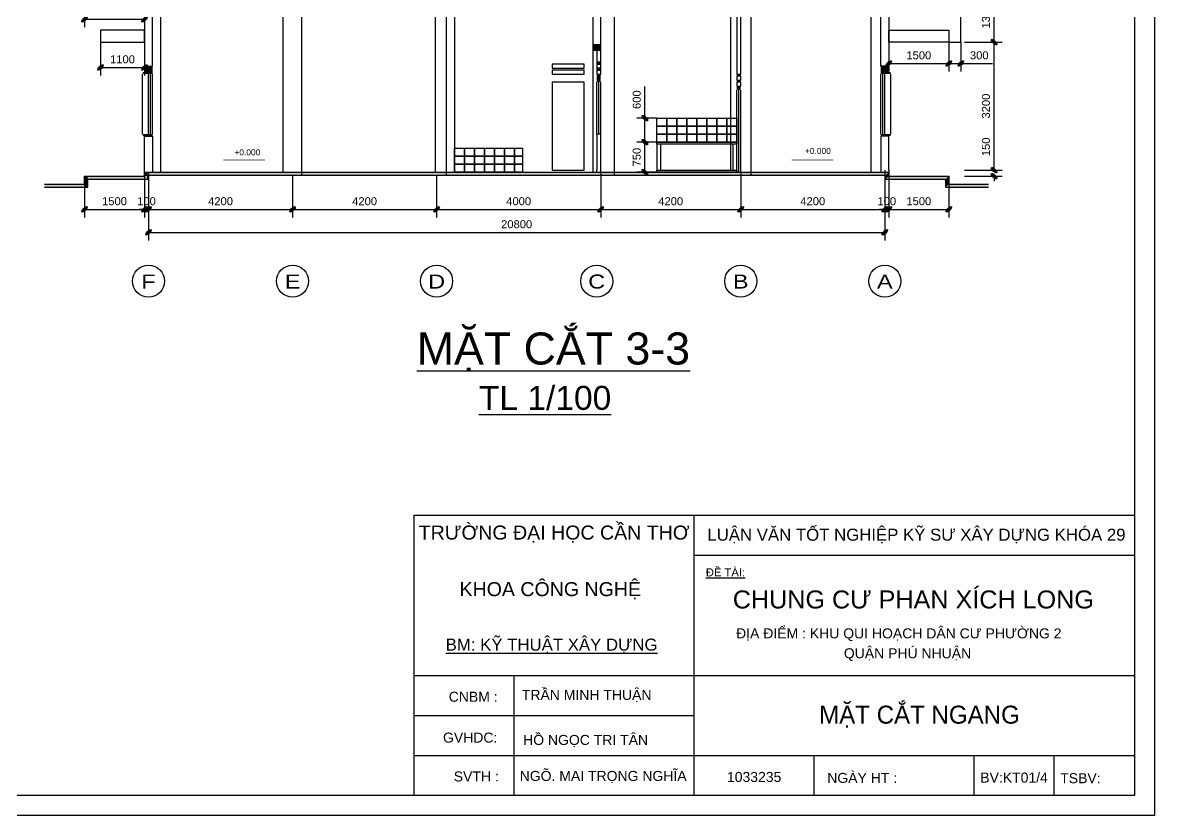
# Model space of a CAD drawing. Extents: x 3511 to 87611, y 1640 to 61040.
# Drawn here: x 59328 to 87611, y 1640 to 21454 of the extents above; entities that cross this region are included whole.
import ezdxf
from ezdxf.enums import TextEntityAlignment as Align

# ---------------------------------------------------------------- set-up
doc = ezdxf.new("R2010")
doc.units = 0
doc.layers.get('0').update_dxf_attribs({"linetype": 'CONTINUOUS'})
doc.layers.get('DEFPOINTS').update_dxf_attribs({"linetype": 'CONTINUOUS'})
for name, color, linetype in [('BAO', 3, 'CONTINUOUS'), ('CUA', 4, 'CONTINUOUS'), ('DIM', 6, 'CONTINUOUS'), ('MAT_CAT', 5, 'CONTINUOUS'), ('mc1', 7, 'CONTINUOUS'), ('TEXT', 7, 'CONTINUOUS'), ('TUONG', 35, 'CONTINUOUS')]:
    doc.layers.add(name, color=color, linetype=linetype)
doc.styles.add('DIM', font='VHELVEN.TTF')
doc.styles.add('V', font='VHELVEN.TTF')
doc.styles.add('VN', font='VHELVEN.TTF')
doc.styles.add('VNI-HELVE', font='VHELVEN.TTF')
doc.styles.add('VNI-TIMES', font='VTIMESN.TTF')
doc.dimstyles.new('DIM100S', dxfattribs={"dimtxt": 200, "dimasz": 130, "dimexe": 200, "dimexo": 0, "dimgap": 100, "dimtad": 1, "dimdec": 0, "dimrnd": 50, "dimzin": 0, "dimdsep": 46, "dimtxsty": 'VNI-HELVE', "dimblk1": 'ARCHTICK', "dimblk2": 'ARCHTICK', "dimsah": 1, "dimcen": 0, "dimclrd": 6, "dimclre": 6, "dimclrt": 6, "dimadec": 0, "dimazin": 0, "dimtfac": 1, "dimtdec": 0, "dimtofl": 0, "dimtmove": 0, "dimatfit": 3, "dimfxl": 0, "dimtolj": 1, "dimtzin": 0, "dimarcsym": 0})

# ---------------------------------------------------------------- blocks, each defined once
blk = doc.blocks.new('_ArchTick')
h = blk.add_hatch(color=256)
edge = h.paths.add_edge_path()
edge.add_ellipse((0, 0), major_axis=(0.5, 0.5), ratio=0.348148, start_angle=0, end_angle=360)
blk.add_ellipse((0, 0), major_axis=(0.5, 0.5), ratio=0.348148)
blk = doc.blocks.new('*D80')
at = {"layer": 'DEFPOINTS', "color": 0, "linetype": 'ByBlock'}
for p in [(62474, 17638), (80874, 17768), (80874, 16212)]:
    blk.add_point(p, dxfattribs=at)
at = {"layer": 'DIM', "color": 6, "linetype": 'ByBlock', "lineweight": -2}
for p, q in [((62474, 17638), (62474, 16012)), ((80874, 17768), (80874, 16012)), ((62474, 16212), (80874, 16212))]:
    blk.add_line(p, q, dxfattribs=at)
at = {"layer": 'DIM', "color": 6, "linetype": 'ByBlock', "lineweight": -2, "xscale": 130, "yscale": 130, "zscale": 130, "rotation": 180}
blk.add_blockref('_ArchTick', (62474, 16212), dxfattribs=at)
at = {"layer": 'DIM', "color": 6, "linetype": 'ByBlock', "lineweight": -2, "xscale": 130, "yscale": 130, "zscale": 130}
blk.add_blockref('_ArchTick', (80874, 16212), dxfattribs=at)
at = {"layer": 'DIM', "color": 6, "linetype": 'ByBlock', "insert": (71674, 16414), "char_height": 200, "attachment_point": 5, "style": 'VNI-HELVE'}
blk.add_mtext('\\A1;20800', dxfattribs=at)
blk = doc.blocks.new('*D81')
at = {"color": 6, "linetype": 'ByBlock'}
for p, q in [((62474, 17718), (62474, 16586)), ((66074, 17638), (66074, 16586)), ((62474, 16786), (66074, 16786))]:
    blk.add_line(p, q, dxfattribs=at)
at = {"layer": 'DEFPOINTS', "color": 0, "linetype": 'ByBlock'}
for p in [(62474, 17718), (66074, 17638), (66074, 16786)]:
    blk.add_point(p, dxfattribs=at)
at = {"color": 6, "linetype": 'ByBlock', "xscale": 130, "yscale": 130, "zscale": 130, "rotation": 180}
blk.add_blockref('_ArchTick', (62474, 16786), dxfattribs=at)
at = {"color": 6, "linetype": 'ByBlock', "xscale": 130, "yscale": 130, "zscale": 130}
blk.add_blockref('_ArchTick', (66074, 16786), dxfattribs=at)
at = {"color": 6, "linetype": 'ByBlock', "insert": (64274, 16989), "char_height": 200, "attachment_point": 5, "style": 'VNI-HELVE'}
blk.add_mtext('\\A1;4200', dxfattribs=at)
blk = doc.blocks.new('*D82')
at = {"color": 6, "linetype": 'ByBlock'}
for p, q in [((60874, 17618), (60874, 16586)), ((62374, 17718), (62374, 16586)), ((60874, 16786), (62374, 16786))]:
    blk.add_line(p, q, dxfattribs=at)
at = {"layer": 'DEFPOINTS', "color": 0, "linetype": 'ByBlock'}
for p in [(60874, 17618), (62374, 17718), (62374, 16786)]:
    blk.add_point(p, dxfattribs=at)
at = {"color": 6, "linetype": 'ByBlock', "xscale": 130, "yscale": 130, "zscale": 130, "rotation": 180}
blk.add_blockref('_ArchTick', (60874, 16786), dxfattribs=at)
at = {"color": 6, "linetype": 'ByBlock', "xscale": 130, "yscale": 130, "zscale": 130}
blk.add_blockref('_ArchTick', (62374, 16786), dxfattribs=at)
at = {"color": 6, "linetype": 'ByBlock', "insert": (61624, 16989), "char_height": 200, "attachment_point": 5, "style": 'VNI-HELVE'}
blk.add_mtext('\\A1;1500', dxfattribs=at)
blk = doc.blocks.new('*D83')
at = {"layer": 'DEFPOINTS', "color": 0, "linetype": 'ByBlock'}
for p in [(62374, 17375), (62474, 17375), (62474, 16786)]:
    blk.add_point(p, dxfattribs=at)
at = {"layer": 'DIM', "color": 6, "linetype": 'ByBlock', "lineweight": -2}
for p, q in [((62374, 17375), (62374, 16586)), ((62474, 17375), (62474, 16586)), ((62374, 16786), (62244, 16786)), ((62474, 16786), (62604, 16786))]:
    blk.add_line(p, q, dxfattribs=at)
at = {"layer": 'DIM', "color": 6, "linetype": 'ByBlock', "lineweight": -2, "xscale": 130, "yscale": 130, "zscale": 130}
blk.add_blockref('_ArchTick', (62374, 16786), dxfattribs=at)
at = {"layer": 'DIM', "color": 6, "linetype": 'ByBlock', "lineweight": -2, "xscale": 130, "yscale": 130, "zscale": 130, "rotation": 180}
blk.add_blockref('_ArchTick', (62474, 16786), dxfattribs=at)
at = {"layer": 'DIM', "color": 6, "linetype": 'ByBlock', "insert": (62424, 16989), "char_height": 200, "attachment_point": 5, "style": 'VNI-HELVE'}
blk.add_mtext('\\A1;100', dxfattribs=at)
blk = doc.blocks.new('*D84')
at = {"color": 6, "linetype": 'ByBlock'}
for p, q in [((60874, 21968), (60874, 21338)), ((62374, 21968), (62374, 21338)), ((60874, 21538), (62374, 21538))]:
    blk.add_line(p, q, dxfattribs=at)
at = {"layer": 'DEFPOINTS', "color": 0, "linetype": 'ByBlock'}
for p in [(60874, 21968), (62374, 21968), (62374, 21538)]:
    blk.add_point(p, dxfattribs=at)
at = {"color": 6, "linetype": 'ByBlock', "xscale": 130, "yscale": 130, "zscale": 130, "rotation": 180}
blk.add_blockref('_ArchTick', (60874, 21538), dxfattribs=at)
at = {"color": 6, "linetype": 'ByBlock', "xscale": 130, "yscale": 130, "zscale": 130}
blk.add_blockref('_ArchTick', (62374, 21538), dxfattribs=at)
at = {"color": 6, "linetype": 'ByBlock', "insert": (61624, 21741), "char_height": 200, "attachment_point": 5, "style": 'VNI-HELVE'}
blk.add_mtext('\\A1;1500', dxfattribs=at)
blk = doc.blocks.new('*D85')
at = {"color": 6, "linetype": 'ByBlock'}
for p, q in [((61274, 20968), (61274, 20133)), ((62374, 20968), (62374, 20133)), ((61274, 20333), (62374, 20333))]:
    blk.add_line(p, q, dxfattribs=at)
at = {"layer": 'DEFPOINTS', "color": 0, "linetype": 'ByBlock'}
for p in [(61274, 20968), (62374, 20968), (62374, 20333)]:
    blk.add_point(p, dxfattribs=at)
at = {"color": 6, "linetype": 'ByBlock', "xscale": 130, "yscale": 130, "zscale": 130, "rotation": 180}
blk.add_blockref('_ArchTick', (61274, 20333), dxfattribs=at)
at = {"color": 6, "linetype": 'ByBlock', "xscale": 130, "yscale": 130, "zscale": 130}
blk.add_blockref('_ArchTick', (62374, 20333), dxfattribs=at)
at = {"color": 6, "linetype": 'ByBlock', "insert": (61824, 20536), "char_height": 200, "attachment_point": 5, "style": 'VNI-HELVE'}
blk.add_mtext('\\A1;1100', dxfattribs=at)
blk = doc.blocks.new('*D86')
at = {"color": 6, "linetype": 'ByBlock'}
for p, q in [((82867, 20968), (83805, 20968)), ((83605, 17768), (83605, 20968)), ((82867, 17768), (83805, 17768))]:
    blk.add_line(p, q, dxfattribs=at)
at = {"layer": 'DEFPOINTS', "color": 0, "linetype": 'ByBlock'}
for p in [(82867, 20968), (83605, 20968), (82867, 17768)]:
    blk.add_point(p, dxfattribs=at)
at = {"color": 6, "linetype": 'ByBlock', "xscale": 130, "yscale": 130, "zscale": 130}
for p, rotation in [((83605, 20968), 90), ((83605, 17768), 270)]:
    blk.add_blockref('_ArchTick', p, dxfattribs=dict(at, rotation=rotation))
at = {"color": 6, "linetype": 'ByBlock', "insert": (83402, 19368), "char_height": 200, "attachment_point": 5, "rotation": 90, "style": 'VNI-HELVE'}
blk.add_mtext('\\A1;3200', dxfattribs=at)
blk = doc.blocks.new('*D87')
at = {"color": 6, "linetype": 'ByBlock'}
for p, q in [((73774, 17688), (73774, 16586)), ((77274, 17688), (77274, 16586)), ((73774, 16786), (77274, 16786))]:
    blk.add_line(p, q, dxfattribs=at)
at = {"layer": 'DEFPOINTS', "color": 0, "linetype": 'ByBlock'}
for p in [(73774, 17688), (77274, 17688), (77274, 16786)]:
    blk.add_point(p, dxfattribs=at)
at = {"color": 6, "linetype": 'ByBlock', "xscale": 130, "yscale": 130, "zscale": 130, "rotation": 180}
blk.add_blockref('_ArchTick', (73774, 16786), dxfattribs=at)
at = {"color": 6, "linetype": 'ByBlock', "xscale": 130, "yscale": 130, "zscale": 130}
blk.add_blockref('_ArchTick', (77274, 16786), dxfattribs=at)
at = {"color": 6, "linetype": 'ByBlock', "insert": (75524, 16989), "char_height": 200, "attachment_point": 5, "style": 'VNI-HELVE'}
blk.add_mtext('\\A1;4200', dxfattribs=at)
blk = doc.blocks.new('*D88')
at = {"color": 6, "linetype": 'ByBlock'}
for p, q in [((77274, 17688), (77274, 16586)), ((80874, 17768), (80874, 16586)), ((77274, 16786), (80874, 16786))]:
    blk.add_line(p, q, dxfattribs=at)
at = {"layer": 'DEFPOINTS', "color": 0, "linetype": 'ByBlock'}
for p in [(77274, 17688), (80874, 17768), (80874, 16786)]:
    blk.add_point(p, dxfattribs=at)
at = {"color": 6, "linetype": 'ByBlock', "xscale": 130, "yscale": 130, "zscale": 130, "rotation": 180}
blk.add_blockref('_ArchTick', (77274, 16786), dxfattribs=at)
at = {"color": 6, "linetype": 'ByBlock', "xscale": 130, "yscale": 130, "zscale": 130}
blk.add_blockref('_ArchTick', (80874, 16786), dxfattribs=at)
at = {"color": 6, "linetype": 'ByBlock', "insert": (79074, 16989), "char_height": 200, "attachment_point": 5, "style": 'VNI-HELVE'}
blk.add_mtext('\\A1;4200', dxfattribs=at)
blk = doc.blocks.new('GM')
at = {"layer": 'DIM', "color": 6, "linetype": 'ByBlock'}
blk.add_lwpolyline([(0, 0), (250, 0), (250, 200), (0, 200)], close=True, dxfattribs=at)
blk = doc.blocks.new('*D89')
at = {"color": 6, "linetype": 'ByBlock'}
for p, q in [((69674, 17638), (69674, 16586)), ((73774, 17688), (73774, 16586)), ((69674, 16786), (73774, 16786))]:
    blk.add_line(p, q, dxfattribs=at)
at = {"layer": 'DEFPOINTS', "color": 0, "linetype": 'ByBlock'}
for p in [(69674, 17638), (73774, 17688), (73774, 16786)]:
    blk.add_point(p, dxfattribs=at)
at = {"color": 6, "linetype": 'ByBlock', "xscale": 130, "yscale": 130, "zscale": 130, "rotation": 180}
blk.add_blockref('_ArchTick', (69674, 16786), dxfattribs=at)
at = {"color": 6, "linetype": 'ByBlock', "xscale": 130, "yscale": 130, "zscale": 130}
blk.add_blockref('_ArchTick', (73774, 16786), dxfattribs=at)
at = {"color": 6, "linetype": 'ByBlock', "insert": (71724, 16989), "char_height": 200, "attachment_point": 5, "style": 'VNI-HELVE'}
blk.add_mtext('\\A1;4000', dxfattribs=at)
blk = doc.blocks.new('*D90')
at = {"color": 6, "linetype": 'ByBlock'}
for p, q in [((66074, 17638), (66074, 16586)), ((69674, 17638), (69674, 16586)), ((66074, 16786), (69674, 16786))]:
    blk.add_line(p, q, dxfattribs=at)
at = {"layer": 'DEFPOINTS', "color": 0, "linetype": 'ByBlock'}
for p in [(66074, 17638), (69674, 17638), (69674, 16786)]:
    blk.add_point(p, dxfattribs=at)
at = {"color": 6, "linetype": 'ByBlock', "xscale": 130, "yscale": 130, "zscale": 130, "rotation": 180}
blk.add_blockref('_ArchTick', (66074, 16786), dxfattribs=at)
at = {"color": 6, "linetype": 'ByBlock', "xscale": 130, "yscale": 130, "zscale": 130}
blk.add_blockref('_ArchTick', (69674, 16786), dxfattribs=at)
at = {"color": 6, "linetype": 'ByBlock', "insert": (67874, 16989), "char_height": 200, "attachment_point": 5, "style": 'VNI-HELVE'}
blk.add_mtext('\\A1;4200', dxfattribs=at)
blk = doc.blocks.new('*D91')
at = {"color": 6, "linetype": 'ByBlock'}
for p, q in [((75174, 18468), (74678, 18468)), ((74878, 17718), (74878, 18468)), ((75174, 17718), (74678, 17718))]:
    blk.add_line(p, q, dxfattribs=at)
at = {"layer": 'DEFPOINTS', "color": 0, "linetype": 'ByBlock'}
for p in [(74878, 18468), (75174, 18468), (75174, 17718)]:
    blk.add_point(p, dxfattribs=at)
at = {"color": 6, "linetype": 'ByBlock', "xscale": 130, "yscale": 130, "zscale": 130}
for p, rotation in [((74878, 18468), 90), ((74878, 17718), 270)]:
    blk.add_blockref('_ArchTick', p, dxfattribs=dict(at, rotation=rotation))
at = {"color": 6, "linetype": 'ByBlock', "insert": (74675, 18093), "char_height": 200, "attachment_point": 5, "rotation": 90, "style": 'VNI-HELVE'}
blk.add_mtext('\\A1;750', dxfattribs=at)
blk = doc.blocks.new('*D92')
at = {"color": 6, "linetype": 'ByBlock'}
for p, q in [((74878, 19068), (74878, 19859)), ((75174, 19068), (74678, 19068)), ((74878, 18468), (74878, 19068)), ((75174, 18468), (74678, 18468))]:
    blk.add_line(p, q, dxfattribs=at)
at = {"layer": 'DEFPOINTS', "color": 0, "linetype": 'ByBlock'}
for p in [(74878, 19068), (75174, 19068), (75174, 18468)]:
    blk.add_point(p, dxfattribs=at)
at = {"color": 6, "linetype": 'ByBlock', "xscale": 130, "yscale": 130, "zscale": 130}
for p, rotation in [((74878, 19068), 90), ((74878, 18468), 270)]:
    blk.add_blockref('_ArchTick', p, dxfattribs=dict(at, rotation=rotation))
at = {"color": 6, "linetype": 'ByBlock', "insert": (74675, 19529), "char_height": 200, "attachment_point": 5, "rotation": 90, "style": 'VNI-HELVE'}
blk.add_mtext('\\A1;600', dxfattribs=at)
blk = doc.blocks.new('*D93')
at = {"color": 6, "linetype": 'ByBlock'}
for p, q in [((83605, 17768), (83605, 18671)), ((82867, 17768), (83805, 17768)), ((82867, 17618), (83805, 17618)), ((83605, 17618), (83605, 17488))]:
    blk.add_line(p, q, dxfattribs=at)
at = {"layer": 'DEFPOINTS', "color": 0, "linetype": 'ByBlock'}
for p in [(82867, 17768), (82867, 17618), (83605, 17768)]:
    blk.add_point(p, dxfattribs=at)
at = {"color": 6, "linetype": 'ByBlock', "xscale": 130, "yscale": 130, "zscale": 130}
for p, rotation in [((83605, 17768), 270), ((83605, 17618), 90)]:
    blk.add_blockref('_ArchTick', p, dxfattribs=dict(at, rotation=rotation))
at = {"color": 6, "linetype": 'ByBlock', "insert": (83402, 18350), "char_height": 200, "attachment_point": 5, "rotation": 90, "style": 'VNI-HELVE'}
blk.add_mtext('\\A1;150', dxfattribs=at)
blk = doc.blocks.new('*D94')
at = {"layer": 'DEFPOINTS', "color": 0, "linetype": 'ByBlock'}
for p in [(80874, 17566), (80974, 17566), (80974, 16786)]:
    blk.add_point(p, dxfattribs=at)
at = {"layer": 'DIM', "color": 6, "linetype": 'ByBlock', "lineweight": -2}
for p, q in [((80874, 17566), (80874, 16586)), ((80974, 17566), (80974, 16586)), ((80874, 16786), (80744, 16786)), ((80974, 16786), (81104, 16786))]:
    blk.add_line(p, q, dxfattribs=at)
at = {"layer": 'DIM', "color": 6, "linetype": 'ByBlock', "lineweight": -2, "xscale": 130, "yscale": 130, "zscale": 130}
blk.add_blockref('_ArchTick', (80874, 16786), dxfattribs=at)
at = {"layer": 'DIM', "color": 6, "linetype": 'ByBlock', "lineweight": -2, "xscale": 130, "yscale": 130, "zscale": 130, "rotation": 180}
blk.add_blockref('_ArchTick', (80974, 16786), dxfattribs=at)
at = {"layer": 'DIM', "color": 6, "linetype": 'ByBlock', "insert": (80924, 16989), "char_height": 200, "attachment_point": 5, "style": 'VNI-HELVE'}
blk.add_mtext('\\A1;100', dxfattribs=at)
blk = doc.blocks.new('*D95')
at = {"color": 6, "linetype": 'ByBlock'}
for p, q in [((80974, 17768), (80974, 16586)), ((82474, 17618), (82474, 16586)), ((80974, 16786), (82474, 16786))]:
    blk.add_line(p, q, dxfattribs=at)
at = {"layer": 'DEFPOINTS', "color": 0, "linetype": 'ByBlock'}
for p in [(80974, 17768), (82474, 17618), (82474, 16786)]:
    blk.add_point(p, dxfattribs=at)
at = {"color": 6, "linetype": 'ByBlock', "xscale": 130, "yscale": 130, "zscale": 130, "rotation": 180}
blk.add_blockref('_ArchTick', (80974, 16786), dxfattribs=at)
at = {"color": 6, "linetype": 'ByBlock', "xscale": 130, "yscale": 130, "zscale": 130}
blk.add_blockref('_ArchTick', (82474, 16786), dxfattribs=at)
at = {"color": 6, "linetype": 'ByBlock', "insert": (81724, 16989), "char_height": 200, "attachment_point": 5, "style": 'VNI-HELVE'}
blk.add_mtext('\\A1;1500', dxfattribs=at)
blk = doc.blocks.new('*D98')
at = {"color": 6, "linetype": 'ByBlock'}
for p, q in [((82867, 22268), (83805, 22268)), ((83605, 20968), (83605, 22268)), ((82867, 20968), (83805, 20968))]:
    blk.add_line(p, q, dxfattribs=at)
at = {"layer": 'DEFPOINTS', "color": 0, "linetype": 'ByBlock'}
for p in [(82867, 22268), (83605, 22268), (82867, 20968)]:
    blk.add_point(p, dxfattribs=at)
at = {"color": 6, "linetype": 'ByBlock', "xscale": 130, "yscale": 130, "zscale": 130}
for p, rotation in [((83605, 22268), 90), ((83605, 20968), 270)]:
    blk.add_blockref('_ArchTick', p, dxfattribs=dict(at, rotation=rotation))
at = {"color": 6, "linetype": 'ByBlock', "insert": (83402, 21618), "char_height": 200, "attachment_point": 5, "rotation": 90, "style": 'VNI-HELVE'}
blk.add_mtext('\\A1;1300', dxfattribs=at)
blk = doc.blocks.new('*D99')
at = {"color": 6, "linetype": 'ByBlock'}
for p, q in [((80974, 20968), (80974, 20233)), ((82474, 20968), (82474, 20233)), ((80974, 20433), (82474, 20433))]:
    blk.add_line(p, q, dxfattribs=at)
at = {"layer": 'DEFPOINTS', "color": 0, "linetype": 'ByBlock'}
for p in [(80974, 20968), (82474, 20968), (82474, 20433)]:
    blk.add_point(p, dxfattribs=at)
at = {"color": 6, "linetype": 'ByBlock', "xscale": 130, "yscale": 130, "zscale": 130, "rotation": 180}
blk.add_blockref('_ArchTick', (80974, 20433), dxfattribs=at)
at = {"color": 6, "linetype": 'ByBlock', "xscale": 130, "yscale": 130, "zscale": 130}
blk.add_blockref('_ArchTick', (82474, 20433), dxfattribs=at)
at = {"color": 6, "linetype": 'ByBlock', "insert": (81724, 20636), "char_height": 200, "attachment_point": 5, "style": 'VNI-HELVE'}
blk.add_mtext('\\A1;1500', dxfattribs=at)
blk = doc.blocks.new('*D100')
at = {"color": 6, "linetype": 'ByBlock'}
for p, q in [((82474, 20968), (82474, 20233)), ((82774, 20968), (82774, 20233)), ((82474, 20433), (82774, 20433)), ((82774, 20433), (83566, 20433))]:
    blk.add_line(p, q, dxfattribs=at)
at = {"layer": 'DEFPOINTS', "color": 0, "linetype": 'ByBlock'}
for p in [(82474, 20968), (82774, 20968), (82774, 20433)]:
    blk.add_point(p, dxfattribs=at)
at = {"color": 6, "linetype": 'ByBlock', "xscale": 130, "yscale": 130, "zscale": 130, "rotation": 180}
blk.add_blockref('_ArchTick', (82474, 20433), dxfattribs=at)
at = {"color": 6, "linetype": 'ByBlock', "xscale": 130, "yscale": 130, "zscale": 130}
blk.add_blockref('_ArchTick', (82774, 20433), dxfattribs=at)
at = {"color": 6, "linetype": 'ByBlock', "insert": (83235, 20636), "char_height": 200, "attachment_point": 5, "style": 'VNI-HELVE'}
blk.add_mtext('\\A1;300', dxfattribs=at)

msp = doc.modelspace()

# ---------------------------------------------------------------- linework, layer by layer
at = {"layer": 'BAO'}
for p, q in [((76110.5, 2139.6), (76110.5, 9139.6)), ((76110.5, 8139.6), (87110.5, 8139.6)), ((69110.5, 5139.6), (87110.5, 5139.6)), ((71610.5, 2139.6), (71610.5, 5139.6)), ((69110.5, 4139.6), (76110.5, 4139.6)), ((69110.5, 3139.6), (87110.5, 3139.6)), ((79110.5, 2139.6), (79110.5, 3139.6)), ((83110.5, 2139.6), (83110.5, 3139.6)), ((85110.5, 2139.6), (85110.5, 3139.6))]:
    msp.add_line(p, q, dxfattribs=at)
at = {"layer": 'BAO', "color": 3, "linetype": 'Continuous'}
for points in [[(73573.9, 20768.4), (73773.9, 20768.4), (73773.9, 20818.4), (73573.9, 20818.4)], [(77173.9, 20018.4), (77273.9, 20018.4), (77273.9, 20118.4), (77173.9, 20118.4)], [(77173.9, 19868.4), (77273.9, 19868.4), (77273.9, 19968.4), (77173.9, 19968.4)], [(75173.9, 17768.4), (75273.9, 17768.4), (75273.9, 18418.4), (75173.9, 18418.4)], [(77073.9, 17768.4), (77173.9, 17768.4), (77173.9, 18418.4), (77073.9, 18418.4)]]:
    msp.add_lwpolyline(points, close=True, dxfattribs=at)
at = {"layer": 'BAO'}
msp.add_lwpolyline([(87110.5, 2139.6), (69110.5, 2139.6), (69110.5, 9139.6), (87110.5, 9139.6)], close=True, dxfattribs=at)
at = {"layer": 'CUA', "color": 4}
for p, q in [((73773.9, 18668.4), (73673.9, 18668.4)), ((73673.9, 18668.4), (73673.9, 17768.4)), ((73773.9, 17718.4), (73773.9, 18668.4)), ((75173.9, 18418.4), (75173.9, 17768.4))]:
    msp.add_line(p, q, dxfattribs=at)
at = {"layer": 'CUA', "color": 4, "linetype": 'Continuous'}
msp.add_lwpolyline([(73573.9, 20768.4), (73573.9, 17718.4)], dxfattribs=at)
at = {"layer": 'CUA', "color": 4, "linetype": 'ByBlock'}
for points in [[(72557.6, 20318.4), (73357.6, 20318.4), (73357.6, 20418.4), (72557.6, 20418.4)], [(72557.6, 20168.4), (73357.6, 20168.4), (73357.6, 20268.4), (72557.6, 20268.4)], [(77173.9, 18868.4), (76173.9, 18868.4), (76173.9, 19068.4), (77173.9, 19068.4)], [(77173.9, 18668.4), (76173.9, 18668.4), (76173.9, 18868.4), (77173.9, 18868.4)], [(77173.9, 18468.4), (76173.9, 18468.4), (76173.9, 18668.4), (77173.9, 18668.4)]]:
    msp.add_lwpolyline(points, close=True, dxfattribs=at)
at = {"layer": 'CUA', "color": 3, "linetype": 'Continuous'}
msp.add_lwpolyline([(72557.6, 17768.4), (73357.6, 17768.4), (73357.6, 19968.4), (72557.6, 19968.4)], close=True, dxfattribs=at)
at = {"layer": 'CUA', "color": 6, "linetype": 'Continuous'}
for points in [[(77173.9, 18418.4), (75173.9, 18418.4), (75173.9, 18468.4), (77173.9, 18468.4)], [(71823.9, 18118.4), (71623.9, 18118.4), (71623.9, 18318.4), (71823.9, 18318.4)], [(71823.9, 17918.4), (71623.9, 17918.4), (71623.9, 18118.4), (71823.9, 18118.4)], [(71823.9, 17718.4), (71623.9, 17718.4), (71623.9, 17918.4), (71823.9, 17918.4)]]:
    msp.add_lwpolyline(points, close=True, dxfattribs=at)
at = {"layer": 'CUA', "color": 4}
msp.add_lwpolyline([(77173.9, 17718.4), (75173.9, 17718.4), (75173.9, 17768.4), (77173.9, 17768.4)], close=True, dxfattribs=at)
at = {"layer": 'DIM', "color": 6}
msp.add_line((82473.9, 20968.4), (82773.9, 20968.4), dxfattribs=at)
at = {"layer": 'MAT_CAT', "color": 5, "linetype": 'Continuous'}
for points in [[(73673.9, 20418.4), (73773.9, 20418.4), (73773.9, 20468.4), (73673.9, 20468.4)], [(73673.9, 20268.4), (73773.9, 20268.4), (73773.9, 20318.4), (73673.9, 20318.4)]]:
    msp.add_lwpolyline(points, close=True, dxfattribs=at)
for points in [[(73573.9, 20768.4), (73773.9, 20768.4), (73573.9, 20918.4), (73773.9, 20918.4)], [(73673.9, 20468.4), (73673.9, 20418.4), (73773.9, 20468.4), (73773.9, 20418.4)], [(73673.9, 20318.4), (73673.9, 20268.4), (73773.9, 20318.4), (73773.9, 20268.4)]]:
    msp.add_solid(points, dxfattribs=at)
at = {"layer": 'MAT_CAT', "color": 4, "linetype": 'Continuous'}
for points in [[(60953.9, 17338.4), (60953.9, 17618.4), (60873.9, 17338.4), (60873.9, 17618.4)], [(60953.9, 17538.4), (62453.9, 17538.4), (60953.9, 17618.4), (62453.9, 17618.4)], [(62453.9, 17618.4), (62453.9, 17718.4), (62373.9, 17618.4), (62373.9, 17718.4)], [(62453.9, 17638.4), (66302.7, 17638.4), (62453.9, 17718.4), (66302.7, 17718.4)], [(69923.9, 17638.4), (66302.7, 17638.4), (69923.9, 17718.4), (66302.7, 17718.4)], [(69923.9, 17638.4), (74116.3, 17638.4), (69923.9, 17718.4), (74116.3, 17718.4)], [(74116.3, 17638.4), (77530.5, 17638.4), (74116.3, 17718.4), (77530.5, 17718.4)], [(77530.5, 17638.4), (80893.9, 17638.4), (77530.5, 17718.4), (80973.9, 17718.4)], [(80893.9, 17638.4), (80973.9, 17718.4), (80893.9, 17538.4), (80973.9, 17618.4)], [(80893.9, 17538.4), (82393.9, 17538.4), (80973.9, 17618.4), (82473.9, 17618.4)], [(82473.9, 17618.4), (82473.9, 17418.4), (82393.9, 17538.4), (82393.9, 17338.4)], [(59873.6, 17338.4), (60873.9, 17338.4), (59873.6, 17418.4), (60873.9, 17418.4)], [(82473.9, 17418.4), (83463.7, 17418.4), (82393.9, 17338.4), (83463.7, 17338.4)]]:
    msp.add_solid(points, dxfattribs=at)
at = {"layer": 'mc1', "color": 4, "linetype": 'ByBlock'}
for p, q in [((62473.9, 18668.4), (62473.9, 20168.4)), ((62523.9, 18668.4), (62523.9, 20168.4)), ((62573.9, 18668.4), (62573.9, 20168.4)), ((80773.9, 18668.4), (80773.9, 20168.4)), ((80823.9, 18668.4), (80823.9, 20168.4)), ((80873.9, 18668.4), (80873.9, 20168.4)), ((73673.9, 18668.4), (73673.9, 19968.4)), ((73723.9, 18668.4), (73723.9, 19968.4)), ((73773.9, 18668.4), (73773.9, 19968.4)), ((73773.9, 18668.4), (73773.9, 19968.4)), ((77173.9, 17768.4), (77173.9, 19768.4)), ((77173.9, 17768.4), (77173.9, 19768.4)), ((77223.9, 17718.4), (77223.9, 19768.4)), ((77273.9, 17718.4), (77273.9, 19768.4)), ((60873.9, 17418.4), (60873.9, 17618.4)), ((60873.9, 17618.4), (62373.9, 17618.4)), ((60953.9, 17338.4), (60953.9, 17538.4)), ((60953.9, 17538.4), (62453.9, 17538.4)), ((62373.9, 17618.4), (62373.9, 17718.4)), ((62373.9, 17718.4), (70123.9, 17718.4)), ((62453.9, 17538.4), (62453.9, 17638.4)), ((62453.9, 17638.4), (70043.9, 17638.4)), ((70043.9, 17638.4), (73753.9, 17638.4)), ((70123.9, 17718.4), (73673.9, 17718.4)), ((73673.9, 17718.4), (73673.9, 17768.4)), ((73673.9, 17718.4), (80973.9, 17718.4)), ((73753.9, 17638.4), (80893.9, 17638.4)), ((80893.9, 17638.4), (80893.9, 17538.4)), ((80893.9, 17538.4), (82393.9, 17538.4)), ((80973.9, 17768.4), (80973.9, 17618.4)), ((80973.9, 17618.4), (82473.9, 17618.4)), ((82393.9, 17538.4), (82393.9, 17338.4)), ((82473.9, 17618.4), (82473.9, 17418.4)), ((59873.6, 17418.4), (60873.9, 17418.4)), ((59873.6, 17338.4), (60953.9, 17338.4)), ((82393.9, 17338.4), (83463.7, 17338.4)), ((82473.9, 17418.4), (83463.7, 17418.4))]:
    msp.add_line(p, q, dxfattribs=at)
at = {"layer": 'mc1', "color": 5, "linetype": 'ByBlock'}
for points in [[(62373.9, 20368.4), (62573.9, 20368.4), (62373.9, 20168.4), (62573.9, 20168.4)], [(80973.9, 20368.4), (80773.9, 20368.4), (80973.9, 20168.4), (80773.9, 20168.4)], [(62323.9, 20218.4), (62323.9, 20168.4), (62573.9, 20218.4), (62573.9, 20168.4)], [(73673.9, 20168.4), (73773.9, 20168.4), (73673.9, 19968.4), (73773.9, 19968.4)], [(77173.9, 20168.4), (77273.9, 20168.4), (77173.9, 20118.4), (77273.9, 20118.4)], [(81023.9, 20218.4), (81023.9, 20168.4), (80773.9, 20218.4), (80773.9, 20168.4)], [(77173.9, 20018.4), (77273.9, 20018.4), (77173.9, 19968.4), (77273.9, 19968.4)], [(77173.9, 19868.4), (77273.9, 19868.4), (77173.9, 19768.4), (77273.9, 19768.4)], [(62323.9, 18668.4), (62323.9, 18618.4), (62573.9, 18668.4), (62573.9, 18618.4)], [(81023.9, 18668.4), (81023.9, 18618.4), (80773.9, 18668.4), (80773.9, 18618.4)]]:
    msp.add_solid(points, dxfattribs=at)
at = {"layer": 'TEXT'}
for p, q in [((64238.3, 17718.4), (64567.7, 17718.4)), ((70464, 17718.4), (70793.3, 17718.4)), ((72474.7, 17718.4), (72804.1, 17718.4)), ((78443.6, 17718.4), (78772.9, 17718.4))]:
    msp.add_line(p, q, dxfattribs=at)
for points in [[(64398.2, 17718.4, 0, 150, 0), (64398.2, 17868.4, 0, 0, 0), (64398.2, 18058.9, 20, 20, 0)], [(78603.5, 17718.4, 0, 150, 0), (78603.5, 17868.4, 0, 0, 0), (78603.5, 18058.9, 20, 20, 0)]]:
    msp.add_lwpolyline(points, format="xyseb", dxfattribs=at)
at = {"layer": 'TEXT', "const_width": 20}
for points in [[(64342.4, 18020.4), (65381.1, 18020.4)], [(78547.7, 18020.4), (79586.4, 18020.4)]]:
    msp.add_lwpolyline(points, dxfattribs=at)
at = {"layer": 'TEXT', "color": 7, "linetype": 'Continuous'}
for centre in [(62473.9, 14991.8), (66073.9, 14991.8), (69673.9, 14991.8), (73673.9, 14991.8), (77273.9, 14991.8), (80873.9, 14991.8)]:
    msp.add_circle(centre, 400, dxfattribs=at)
at = {"layer": 'TUONG', "color": 3, "linetype": 'ByBlock'}
for p, q in [((62778.9, 17718.4), (62778.9, 22188.4)), ((65841.7, 17718.4), (65841.7, 22188.4)), ((66302.7, 17638.4), (66302.7, 22188.4)), ((69644.8, 17718.4), (69644.8, 22188.4)), ((74116.3, 17638.4), (74116.3, 22188.4)), ((77030.5, 17768.4), (77030.5, 22188.4)), ((77530.5, 17638.4), (77530.5, 22188.4)), ((80532.6, 17718.4), (80532.6, 22188.4)), ((73573.9, 21968.4), (73573.9, 20818.4)), ((73773.9, 20818.4), (73773.9, 21968.4)), ((77173.9, 21968.4), (77173.9, 20168.4)), ((77273.9, 20168.4), (77273.9, 21968.4)), ((62323.9, 18668.4), (62323.9, 20168.4)), ((77173.9, 20168.4), (77273.9, 20168.4)), ((81023.9, 18668.4), (81023.9, 20168.4))]:
    msp.add_line(p, q, dxfattribs=at)
at = {"layer": 'TUONG', "color": 3}
msp.add_line((82773.9, 20968.4), (82773.9, 22218.4), dxfattribs=at)
at = {"layer": 'TUONG', "color": 3, "linetype": 'Continuous'}
for points in [[(3510.5, 1639.6), (3510.5, 61039.6), (87610.5, 61039.6), (87610.5, 1639.6), (3510.5, 1639.6)], [(4010.5, 2139.6), (4010.5, 60539.6), (87110.5, 60539.6), (87110.5, 2139.6)]]:
    msp.add_lwpolyline(points, close=True, dxfattribs=at)
at = {"layer": 'TUONG', "color": 3, "linetype": 'ByBlock'}
for points in [[(62373.9, 20368.4), (62573.9, 20368.4), (62573.9, 21968.4), (62373.9, 21968.4)], [(80973.9, 20368.4), (80773.9, 20368.4), (80773.9, 21968.4), (80973.9, 21968.4)], [(73673.9, 20468.4), (73773.9, 20468.4), (73773.9, 20768.4), (73673.9, 20768.4)], [(73673.9, 20318.4), (73773.9, 20318.4), (73773.9, 20418.4), (73673.9, 20418.4)], [(73673.9, 20168.4), (73773.9, 20168.4), (73773.9, 20268.4), (73673.9, 20268.4)]]:
    msp.add_lwpolyline(points, close=True, dxfattribs=at)
for points in [[(69923.9, 17638.4), (69923.9, 21968.4), (70123.9, 21968.4), (70123.9, 17718.4)], [(62373.9, 17718.4), (62373.9, 18618.4), (62573.9, 18618.4), (62573.9, 17718.4)], [(80973.9, 17768.4), (80973.9, 18618.4), (80773.9, 18618.4), (80773.9, 17718.4)]]:
    msp.add_lwpolyline(points, dxfattribs=at)
at = {"layer": 'TUONG', "color": 3}
for points in [[(61273.9, 20968.4), (62373.9, 20968.4), (62373.9, 21268.4), (61273.9, 21268.4)], [(82473.9, 20968.4), (80973.9, 20968.4), (80973.9, 21268.4), (82473.9, 21268.4)]]:
    msp.add_lwpolyline(points, close=True, dxfattribs=at)

# ---------------------------------------------------------------- block references
at = {"layer": 'CUA', "color": 4, "linetype": 'ByBlock', "xscale": -1}
for p in [(75423.9, 18868.4), (75673.9, 18868.4), (75923.9, 18868.4), (76173.9, 18868.4), (76423.9, 18868.4), (76673.9, 18868.4), (76923.9, 18868.4), (77173.9, 18868.4), (75423.9, 18668.4), (75423.9, 18468.4), (75673.9, 18668.4), (75673.9, 18468.4), (75923.9, 18668.4), (75923.9, 18468.4), (76173.9, 18668.4), (76173.9, 18468.4), (76423.9, 18668.4), (76423.9, 18468.4), (76673.9, 18668.4), (76673.9, 18468.4), (76923.9, 18668.4), (76923.9, 18468.4), (77173.9, 18668.4), (77173.9, 18468.4), (70373.9, 18118.4), (70373.9, 17918.4), (70623.9, 18118.4), (70623.9, 17918.4), (70873.9, 18118.4), (70873.9, 17918.4), (71123.9, 18118.4), (71123.9, 17918.4), (71373.9, 18118.4), (71373.9, 17918.4), (71623.9, 18118.4), (71623.9, 17918.4), (70373.9, 17718.4), (70623.9, 17718.4), (70873.9, 17718.4), (71123.9, 17718.4), (71373.9, 17718.4), (71623.9, 17718.4)]:
    msp.add_blockref('GM', p, dxfattribs=at)

# ---------------------------------------------------------------- texts
at = {"layer": 'TEXT', "color": 7, "linetype": 'Continuous', "insert": (69178.2, 13709), "char_height": 800, "width": 12478.923, "attachment_point": 1, "style": 'V'}
msp.add_mtext('\\LMAËT CAÉT 3-3\\P\\l     \\H600;\\LTL 1/100', dxfattribs=at)
at = {"layer": 'TEXT', "color": 7, "style": 'VNI-TIMES'}
for s, insert, char_height, width, attachment_point in [('{\\fVNI-Helve|b0|i0|c0|p2;TRÖÔØNG ÑAÏI HOÏC CAÀN THÔ\\H1.333x;}', (72611.2, 8883.8), 350, 6964.75, 2), ('{\\fVNI-Helve|b0|i0|c0|p2;LUAÄN VAÊN TOÁT NGHIEÄP KYÕ SÖ XAÂY DÖÏNG KHOÙA 29}', (81665.1, 8622), 300, 11435.126, 5), ('{\\fVNI-Helve|b0|i0|c0|p2;KHOA COÂNG NGHEÄ}', (72514.3, 7469.3), 350, 6964.75, 2), ('{\\fVNI-Helve|b0|i0|c0|p2;TRAÀN MINH THUAÄN}', (73424.1, 4622.8), 250, 4125.478, 5), ('\\fVNI-Helve|b0|i0|c0|p2;CNBM :', (70587.9, 4602.4), 250, 2665.727, 5), (' \\fVNI-Helve|b0|i0|c0|p2;   GVHDC:', (70321.1, 3581.6), 250, 2665.727, 5), ('\\fVNI-Helve|b0|i0|c0|p2;SVTH :', (70664.7, 2610.5), 250, 2665.727, 5)]:
    msp.add_mtext(s, dxfattribs=dict(at, insert=insert, char_height=char_height, width=width, attachment_point=attachment_point))
at = {"layer": 'TEXT', "attachment_point": 1}
for s, insert, char_height, width, style in [('\\fVNI-Helve|b0|i0|c0|p2;\\LÑEÀ TAØI:', (76403.2, 7813.3), 200, 1257.188, 'VNI-TIMES'), ('{\\fVNI-Helve|b0|i0|c0|p2;CHUNG CÖ PHAN XÍCH LONG}', (77075.5, 7261.5), 450, 10463.729, 'VNI-TIMES'), ('ÑÒA ÑIEÅM : KHU QUI HOAÏCH DAÂN CÖ PHÖÔØNG 2', (77157.4, 6313.5), 250, 9820.32, 'VNI-HELVE'), ('{\\fVNI-Helve|b0|i0|c0|p2;\\LBM: KYÕ THUAÄT XAÂY DÖÏNG}', (69900.7, 6057.6), 300, 5740, 'VNI-TIMES'), ('QUAÄN PHUÙ NHUAÄN', (79850, 5816.1), 250, 4751.768, 'VNI-HELVE'), ('MAËT CAÉT NGANG', (79233.3, 4381.8), 450, 10463.729, 'VNI-TIMES'), ('{\\fVNI-Helve|b0|i0|c0|p2;HOÀ NGOÏC TRI TAÂN}', (71835.1, 3650.2), 250, 4322.578, 'VNI-TIMES'), ('\\pt3750;{\\fVNI-Helve|b0|i0|c0|p2;NGÕ. MAI TROÏNG NGHÓA}', (71750.5, 2750.1), 250, 5420.588, 'VNI-TIMES'), ('1033235', (76929.5, 2725.3), 250, 2670.423, 'VNI-HELVE'), ('NGAØY HT :', (79435.9, 2701.5), 250, 3504.93, 'VNI-HELVE'), ('BV:KT01/4', (83259.9, 2709), 250, 1757.472, 'VNI-HELVE'), ('TSBV:', (85257.8, 2694), 250, 1757.472, 'VNI-HELVE')]:
    msp.add_mtext(s, dxfattribs=dict(at, insert=insert, char_height=char_height, width=width, style=style))
at = {"layer": 'TEXT', "color": 7, "style": 'DIM'}
for p in [(64621.1, 18136.7), (78878.4, 18172.8)]:
    msp.add_attdef('+0.000', p, '', height=150, dxfattribs=at)
at = {"layer": 'TEXT', "color": 1, "style": 'VN', "width": 1.2}
for tag, p in [('F', (62473.9, 14807.5)), ('E', (66073.9, 14807.5)), ('D', (69673.9, 14807.5)), ('C', (73673.9, 14807.5)), ('B', (77273.9, 14807.5)), ('A', (80873.9, 14807.5))]:
    msp.add_attdef(tag, text='', height=350, dxfattribs=at).set_placement(p, align=Align.CENTER)

# ---------------------------------------------------------------- dimensions: what is measured, and where the dimension line sits
at = {"layer": 'DIM', "color": 6, "linetype": 'ByBlock'}
for base, p1, p2, picture, middle in [((83604.9, 22268.4), (82867.1, 20968.4), (82867.1, 22268.4), '*D98', (83402.1, 21618.4)), ((83604.9, 20968.4), (82867.1, 17768.4), (82867.1, 20968.4), '*D86', (83402.1, 19368.4)), ((83604.9, 17768.4), (82867.1, 17618.4), (82867.1, 17768.4), '*D93', (83402.1, 18349.9))]:
    dim = msp.add_linear_dim(base=base, p1=p1, p2=p2, angle=90, dimstyle='DIM100S', dxfattribs=at)
    dim.commit()
    dim.dimension.update_dxf_attribs({"geometry": picture, "text_midpoint": middle})
for base, p1, p2, picture, middle in [((62373.9, 21538), (60873.9, 21968.4), (62373.9, 21968.4), '*D84', (61623.9, 21740.7)), ((62373.9, 20332.8), (61273.9, 20968.4), (62373.9, 20968.4), '*D85', (61823.9, 20535.6)), ((82473.9, 20432.7), (80973.9, 20968.4), (82473.9, 20968.4), '*D99', (81723.9, 20635.5)), ((62373.9, 16786.1), (60873.9, 17618.4), (62373.9, 17718.4), '*D82', (61623.9, 16988.9)), ((82473.9, 16786.1), (80973.9, 17768.4), (82473.9, 17618.4), '*D95', (81723.9, 16988.9))]:
    dim = msp.add_linear_dim(base=base, p1=p1, p2=p2, dimstyle='DIM100S', dxfattribs=at)
    dim.commit()
    dim.dimension.update_dxf_attribs({"geometry": picture, "text_midpoint": middle})
at = {"layer": 'DIM', "color": 6}
dim = msp.add_linear_dim(base=(82773.9, 20432.7), p1=(82473.9, 20968.4), p2=(82773.9, 20968.4), dimstyle='DIM100S', dxfattribs=at)
dim.commit()
dim.dimension.update_dxf_attribs({"geometry": '*D100', "text_midpoint": (83234.8, 20635.5)})
for base, p1, p2, picture, middle in [((74877.8, 19068.4), (75173.9, 18468.4), (75173.9, 19068.4), '*D92', (74675, 19528.8)), ((74877.8, 18468.4), (75173.9, 17718.4), (75173.9, 18468.4), '*D91', (74675, 18093.4))]:
    dim = msp.add_linear_dim(base=base, p1=p1, p2=p2, angle=90, dimstyle='DIM100S', dxfattribs=at)
    dim.commit()
    dim.dimension.update_dxf_attribs({"geometry": picture, "text_midpoint": middle})
at = {"layer": 'DIM', "color": 6, "linetype": 'ByBlock'}
for base, p1, p2, text, picture, middle in [((80873.9, 16211.6), (62473.9, 17638.4), (80873.9, 17768.4), '20800', '*D80', (71673.9, 16414.4)), ((66073.9, 16786.1), (62473.9, 17718.4), (66073.9, 17638.4), '4200', '*D81', (64273.9, 16988.9)), ((69673.9, 16786.1), (66073.9, 17638.4), (69673.9, 17638.4), '4200', '*D90', (67873.9, 16988.9)), ((73773.9, 16786.1), (69673.9, 17638.4), (73773.9, 17688.4), '4000', '*D89', (71723.9, 16988.9)), ((77273.9, 16786.1), (73773.9, 17688.4), (77273.9, 17688.4), '4200', '*D87', (75523.9, 16988.9)), ((80873.9, 16786.1), (77273.9, 17688.4), (80873.9, 17768.4), '4200', '*D88', (79073.9, 16988.9))]:
    dim = msp.add_linear_dim(base=base, p1=p1, p2=p2, text=text, dimstyle='DIM100S', dxfattribs=at)
    dim.commit()
    dim.dimension.update_dxf_attribs({"geometry": picture, "text_midpoint": middle})
for base, p1, p2, picture, middle in [((80973.9, 16786.1), (80873.9, 17565.7), (80973.9, 17565.7), '*D94', (80923.9, 16786.1)), ((62473.9, 16786.1), (62373.9, 17374.9), (62473.9, 17374.9), '*D83', (62423.9, 16786.1))]:
    dim = msp.add_linear_dim(base=base, p1=p1, p2=p2, dimstyle='DIM100S', dxfattribs=at)
    dim.commit()
    dim.dimension.update_dxf_attribs({"geometry": picture, "text_midpoint": middle, "dimtype": 160})

doc.saveas('drawing.dxf')
